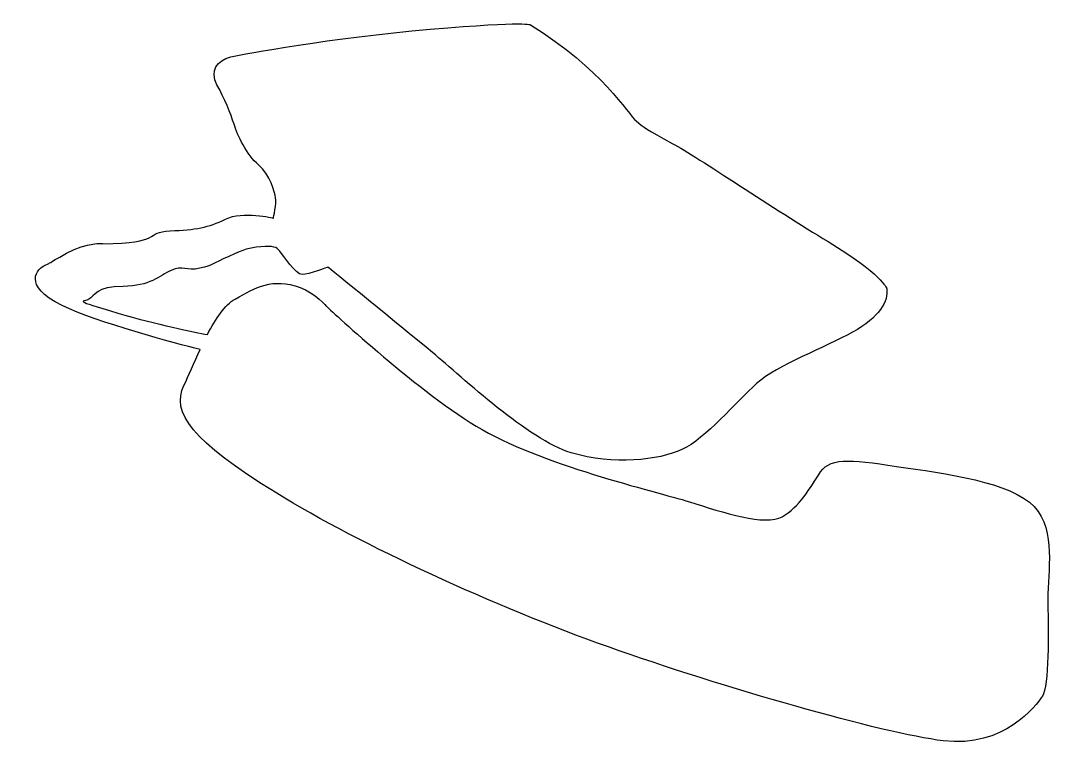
# Model space of a CAD drawing. Header units: centimetres. Extents: x -9.8 to 9.7, y -6.9 to 6.8.
import ezdxf

# ---------------------------------------------------------------- set-up
doc = ezdxf.new("R2010")
doc.units = ezdxf.units.CM
doc.header["$MEASUREMENT"] = 0
doc.layers.add('Camada 1', color=7, linetype='Continuous')

msp = doc.modelspace()

# ---------------------------------------------------------------- linework, layer by layer
at = {"layer": 'Camada 1'}
msp.add_open_spline([(9.31667, -2.41666), (8.97602, -1.91557), (7.7936, -1.7352), (6.83157, -1.59494), (6.83157, -1.59494), (5.86965, -1.45463), (5.4288, -1.37462), (5.2283, -1.67514), (5.2283, -1.67514), (5.02796, -1.97581), (4.82754, -2.33631), (4.50683, -2.51675), (4.50683, -2.51675), (4.18608, -2.69712), (3.4045, -2.43674), (2.76325, -2.23621), (2.76325, -2.23621), (2.12201, -2.03587), (-0.06258, -1.53475), (-1.245, -0.81331), (-1.245, -0.81331), (-2.42737, -0.09176), (-4.05077, 1.43123), (-4.05077, 1.43123), (-4.05077, 1.43123), (-4.05077, 1.43123), (-4.27125, 1.69169), (-4.55186, 1.79204), (-4.55186, 1.79204), (-5.07751, 1.97989), (-5.3735, 1.79204), (-5.77426, 1.57162), (-5.77426, 1.57162), (-5.96616, 1.46595), (-6.13952, 1.2043), (-6.29464, 0.90519), (-6.29464, 0.90519), (-6.53009, 0.95067), (-7.25426, 1.09693), (-7.97882, 1.31098), (-7.97882, 1.31098), (-8.86073, 1.57162), (-8.62014, 1.51143), (-8.51989, 1.57162), (-8.51989, 1.57162), (-8.41972, 1.63168), (-8.37958, 1.81202), (-7.87865, 1.81202), (-7.87865, 1.81202), (-7.37761, 1.81202), (-7.19727, 2.01236), (-6.97684, 2.11261), (-6.97684, 2.11261), (-6.75636, 2.21286), (-6.6963, 2.09263), (-6.43577, 2.15275), (-6.43577, 2.15275), (-6.17513, 2.21286), (-6.21527, 2.23287), (-5.89467, 2.37317), (-5.89467, 2.37317), (-5.57399, 2.51348), (-5.53386, 2.53356), (-5.29338, 2.55354), (-5.29338, 2.55354), (-5.05298, 2.5737), (-4.99279, 2.55354), (-4.93265, 2.47345), (-4.93265, 2.47345), (-4.87262, 2.39341), (-4.63206, 2.0326), (-4.51188, 2.0326), (-4.51188, 2.0326), (-4.39165, 2.0326), (-4.03084, 2.17291), (-4.03084, 2.17291), (-4.03084, 2.17291), (-4.03084, 2.17291), (-2.64789, 1.0506), (-2.06684, 0.56956), (-2.06684, 0.56956), (-1.48563, 0.08868), (-0.26315, -1.07385), (0.53857, -1.31425), (0.53857, -1.31425), (1.34013, -1.55473), (2.18179, -1.45464), (2.62272, -1.25427), (2.62272, -1.25427), (3.0637, -1.05377), (3.64486, -0.35231), (4.0257, -0.01157), (4.0257, -0.01157), (4.40644, 0.32908), (5.32835, 0.66973), (5.82931, 0.95035), (5.82931, 0.95035), (6.33038, 1.23105), (6.51072, 1.53148), (6.47066, 1.77204), (6.47066, 1.77204), (6.47066, 1.77204), (6.37041, 2.05258), (5.36835, 2.65387), (5.36835, 2.65387), (4.36619, 3.25508), (2.92331, 4.23706), (2.44224, 4.49754), (2.44224, 4.49754), (1.96128, 4.75808), (1.90109, 4.79821), (1.76094, 4.91839), (1.76094, 4.91839), (1.62053, 5.0388), (1.11959, 5.90039), (-0.22312, 6.722), (-0.22312, 6.722), (-0.22312, 6.722), (-0.24328, 6.80227), (-2.10701, 6.64188), (-2.10701, 6.64188), (-3.97087, 6.48156), (-5.59411, 6.18105), (-5.85475, 6.12078), (-5.85475, 6.12078), (-6.11523, 6.06075), (-6.25551, 5.86032), (-6.11523, 5.59976), (-6.11523, 5.59976), (-5.97492, 5.3392), (-5.85475, 5.05858), (-5.79455, 4.85824), (-5.79455, 4.85824), (-5.73436, 4.65774), (-5.55399, 4.27695), (-5.33367, 4.09658), (-5.33367, 4.09658), (-5.11325, 3.91621), (-5.03297, 3.57556), (-5.01292, 3.47547), (-5.01292, 3.47547), (-4.99286, 3.37522), (-5.05298, 3.09452), (-5.05298, 3.09452), (-5.05298, 3.09452), (-5.05298, 3.09452), (-5.63419, 3.23491), (-5.95487, 3.07462), (-5.95487, 3.07462), (-6.27562, 2.91418), (-6.51602, 2.87412), (-6.99706, 2.85414), (-6.99706, 2.85414), (-7.47802, 2.83414), (-7.13729, 2.61366), (-8.2596, 2.61366), (-8.2596, 2.61366), (-8.2596, 2.61366), (-8.54006, 2.6538), (-8.9409, 2.43329), (-8.9409, 2.43329), (-9.34174, 2.21281), (-9.20154, 2.2729), (-9.34174, 2.21281), (-9.34174, 2.21281), (-9.48213, 2.15275), (-9.80272, 1.8321), (-9.02106, 1.45131), (-9.02106, 1.45131), (-8.36436, 1.13135), (-6.88706, 0.74069), (-6.43182, 0.62404), (-6.43182, 0.62404), (-6.54459, 0.38044), (-6.64603, 0.13615), (-6.73625, -0.05194), (-6.73625, -0.05194), (-6.97681, -0.55298), (-6.59602, -1.09398), (-4.99275, -2.07606), (-4.99275, -2.07606), (-3.3894, -3.05798), (-0.9043, -4.20043), (1.24004, -4.96192), (1.24004, -4.96192), (3.38457, -5.7235), (6.39068, -6.58532), (7.53297, -6.72563), (7.53297, -6.72563), (8.67534, -6.86589), (9.27663, -6.0643), (9.39677, -5.88394), (9.39677, -5.88394), (9.51694, -5.7036), (9.51702, -4.66138), (9.49702, -4.16034), (9.49702, -4.16034), (9.47714, -3.65923), (9.6574, -2.91771), (9.31667, -2.41666)], degree=3, knots=[0, 0, 0, 0, 0.01960784, 0.01960784, 0.01960784, 0.01960784, 0.03921569, 0.03921569, 0.03921569, 0.03921569, 0.05882353, 0.05882353, 0.05882353, 0.05882353, 0.07843137, 0.07843137, 0.07843137, 0.07843137, 0.09803922, 0.09803922, 0.09803922, 0.09803922, 0.11764706, 0.11764706, 0.11764706, 0.11764706, 0.1372549, 0.1372549, 0.1372549, 0.1372549, 0.15686275, 0.15686275, 0.15686275, 0.15686275, 0.17647059, 0.17647059, 0.17647059, 0.17647059, 0.19607843, 0.19607843, 0.19607843, 0.19607843, 0.21568627, 0.21568627, 0.21568627, 0.21568627, 0.23529412, 0.23529412, 0.23529412, 0.23529412, 0.25490196, 0.25490196, 0.25490196, 0.25490196, 0.2745098, 0.2745098, 0.2745098, 0.2745098, 0.29411765, 0.29411765, 0.29411765, 0.29411765, 0.31372549, 0.31372549, 0.31372549, 0.31372549, 0.33333333, 0.33333333, 0.33333333, 0.33333333, 0.35294118, 0.35294118, 0.35294118, 0.35294118, 0.37254902, 0.37254902, 0.37254902, 0.37254902, 0.39215686, 0.39215686, 0.39215686, 0.39215686, 0.41176471, 0.41176471, 0.41176471, 0.41176471, 0.43137255, 0.43137255, 0.43137255, 0.43137255, 0.45098039, 0.45098039, 0.45098039, 0.45098039, 0.47058824, 0.47058824, 0.47058824, 0.47058824, 0.49019608, 0.49019608, 0.49019608, 0.49019608, 0.50980392, 0.50980392, 0.50980392, 0.50980392, 0.52941176, 0.52941176, 0.52941176, 0.52941176, 0.54901961, 0.54901961, 0.54901961, 0.54901961, 0.56862745, 0.56862745, 0.56862745, 0.56862745, 0.58823529, 0.58823529, 0.58823529, 0.58823529, 0.60784314, 0.60784314, 0.60784314, 0.60784314, 0.62745098, 0.62745098, 0.62745098, 0.62745098, 0.64705882, 0.64705882, 0.64705882, 0.64705882, 0.66666667, 0.66666667, 0.66666667, 0.66666667, 0.68627451, 0.68627451, 0.68627451, 0.68627451, 0.70588235, 0.70588235, 0.70588235, 0.70588235, 0.7254902, 0.7254902, 0.7254902, 0.7254902, 0.74509804, 0.74509804, 0.74509804, 0.74509804, 0.76470588, 0.76470588, 0.76470588, 0.76470588, 0.78431373, 0.78431373, 0.78431373, 0.78431373, 0.80392157, 0.80392157, 0.80392157, 0.80392157, 0.82352941, 0.82352941, 0.82352941, 0.82352941, 0.84313725, 0.84313725, 0.84313725, 0.84313725, 0.8627451, 0.8627451, 0.8627451, 0.8627451, 0.88235294, 0.88235294, 0.88235294, 0.88235294, 0.90196078, 0.90196078, 0.90196078, 0.90196078, 0.92156863, 0.92156863, 0.92156863, 0.92156863, 0.94117647, 0.94117647, 0.94117647, 0.94117647, 0.96078431, 0.96078431, 0.96078431, 0.96078431, 1, 1, 1, 1], dxfattribs=at)

doc.saveas('drawing.dxf')
